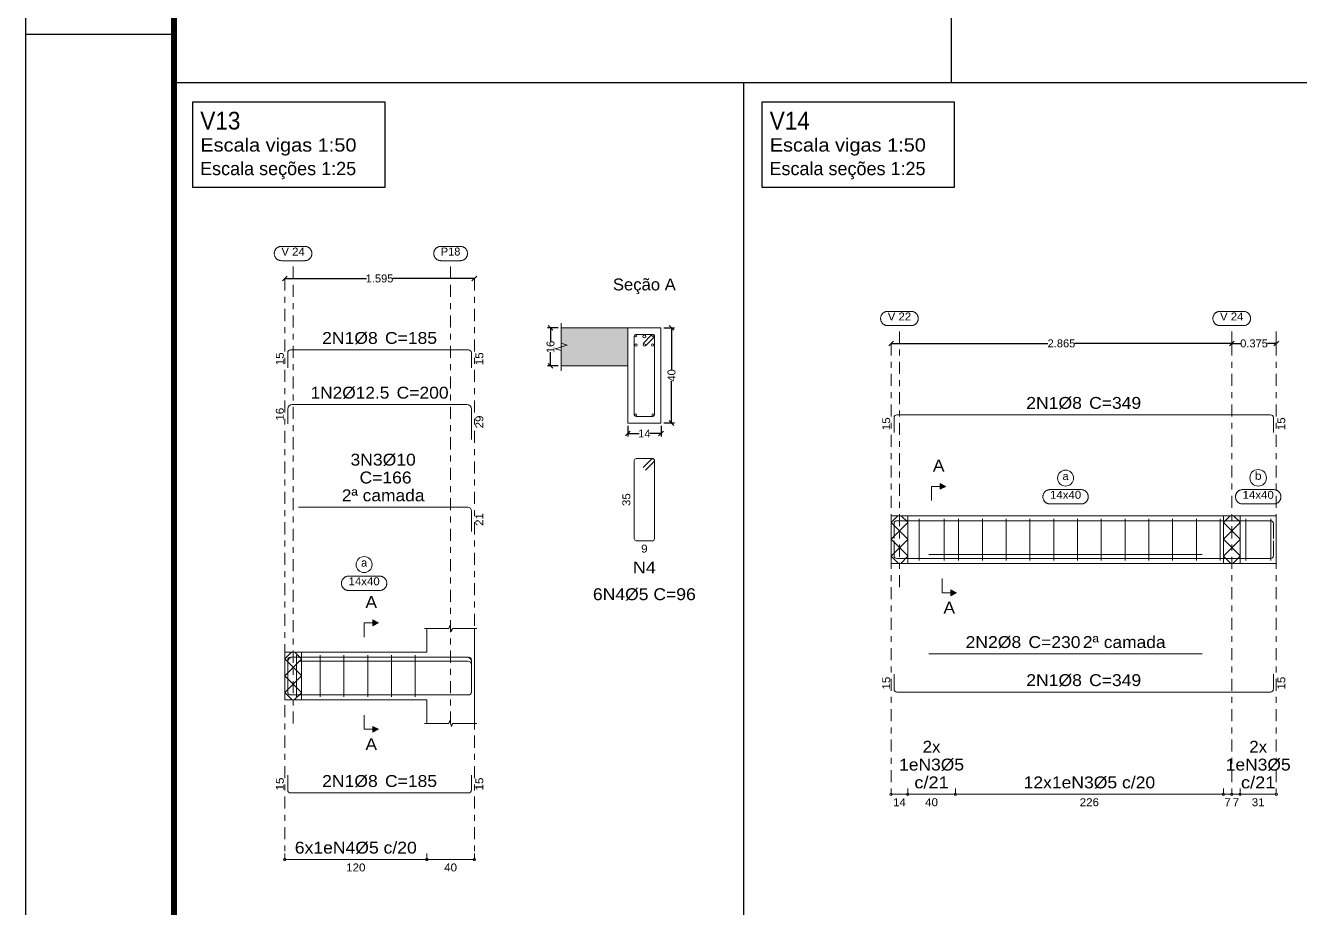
# Model space of a CAD drawing. Header units: centimetres. Extents: x 3194 to 3278, y -951 to -517.
# Drawn here: x 3194.32 to 3215.75, y -686.23 to -671.4 of the extents above; entities that cross this region are included whole.
import ezdxf
from ezdxf.enums import TextEntityAlignment as Align

# ---------------------------------------------------------------- set-up
doc = ezdxf.new("R2010")
doc.units = ezdxf.units.CM
doc.linetypes.add('CYPE_RAYAPUNTO', pattern=[0.4125, 0.2025, -0.105, 0, -0.105])
for name, color, linetype, lineweight in [('ARM_LONGITUDINAL_Ø10', 33, 'Continuous', 9), ('ARM_LONGITUDINAL_Ø12_5', 34, 'Continuous', 9), ('ARM_LONGITUDINAL_Ø8', 32, 'Continuous', 9), ('ARM_TRANSVERSAL_Ø5', 120, 'Continuous', 9), ('ELE_ARM_TRANS_TXT_EST', 7, 'Continuous', 9), ('ELE_CONT_NOS', 7, 'Continuous', 9), ('ELE_CONT_VIG_CONCRETO', 7, 'Continuous', 9), ('ELE_COT_COMPRIMENTO_PROJETADO', 8, 'Continuous', 0), ('ELE_COT_COT_ANCORAGENS', 8, 'Continuous', 0), ('ELE_COT_COT_EST', 8, 'Continuous', 0), ('ELE_COT_COT_LIN_APOIOS', 8, 'CYPE_RAYAPUNTO', 0), ('ELE_COT_TEXTOS_ESTRIBOS', 8, 'Continuous', 0), ('ELE_REF_COT_LIN_AUX_COTA', 8, 'CYPE_RAYAPUNTO', 9), ('ELE_REF_LINHAS_MARCAS_PLANTA', 8, 'Continuous', 9), ('ELE_REF_MARCAS_PLANTA', 8, 'Continuous', 9), ('ELE_REF_REF_ESCALA', 3, 'Continuous', 9), ('ELE_REF_REF_NOME', 8, 'Continuous', 9), ('ELE_REF_REF_REFERENCIA', 8, 'Continuous', 9), ('ELE_REF_TEXTO_REF_NOME', 8, 'Continuous', 9), ('ELE_REF_TEXTO_REF_REFERENCIA', 8, 'Continuous', 9), ('POR_ARM_LONG_ARM_TEXTOS', 7, 'Continuous', 9), ('POR_ARM_LONG_TXT_COMP', 7, 'Continuous', 9), ('POR_ARM_LONG_TXT_IND_LAYER_ARM_LONG', 7, 'Continuous', 9), ('SEC_CONT_LAJES_CORTE', 8, 'Continuous', 9), ('SEC_CONT_VIG_CONCRETO_CORTE', 7, 'Continuous', 9), ('SEC_COTAS_SEC_DIM_VIGA', 8, 'Continuous', 0), ('SEC_COTAS_TEXTOS_DETALHE_ESTRIBOS', 8, 'Continuous', 0), ('SEC_REF_TXT_NOMES', 2, 'Continuous', 9), ('SEC_REF_TXT_POSICOES_ARM_ESTRIBOS', 7, 'Continuous', 9)]:
    doc.layers.add(name, color=color, linetype=linetype, lineweight=lineweight)
doc.layers.add('ARQ-FOLHA', color=7, linetype='Continuous')
doc.layers.add('COTA CYPE', color=31, linetype='Continuous')
doc.styles.add('CYPETXT', font='arial.ttf', dxfattribs={"height": 0.2})
doc.styles.add('CYPETXT_0.2', font='arial.ttf', dxfattribs={"height": 0.133333})
doc.dimstyles.new('cype_oblique', dxfattribs={"dimtxt": 0.18, "dimasz": 0.18, "dimexe": 0.05, "dimexo": 0.05, "dimgap": 0, "dimtad": 0, "dimdec": 4, "dimzin": 0, "dimdsep": 46, "dimtxsty": 'CYPETXT_0.2', "dimblk": 'OBLIQUE', "dimtsz": 0.04, "dimcen": 0.09, "dimadec": 0, "dimazin": 0, "dimtfac": 1, "dimtdec": 4, "dimtofl": 0, "dimtmove": 2, "dimatfit": 3, "dimfxl": 1, "dimtolj": 1, "dimtzin": 0, "dimarcsym": 0})

# ---------------------------------------------------------------- blocks, each defined once
blk = doc.blocks.new('*D1533')
at = {"layer": 'Defpoints', "color": 0, "transparency": 16777216}
for p in [(3204.451, -678.082), (3205.011, -678.082), (3205.011, -678.259)]:
    blk.add_point(p, dxfattribs=at)
at = {"layer": 'SEC_COTAS_SEC_DIM_VIGA', "color": 0, "lineweight": -2, "transparency": 16777216}
for p, q in [((3204.451, -678.132), (3204.451, -678.309)), ((3205.011, -678.132), (3205.011, -678.309)), ((3204.411, -678.299), (3204.491, -678.219)), ((3204.451, -678.259), (3204.642, -678.259)), ((3205.011, -678.259), (3204.82, -678.259)), ((3204.971, -678.299), (3205.051, -678.219))]:
    blk.add_line(p, q, dxfattribs=at)
at = {"layer": 'SEC_COTAS_SEC_DIM_VIGA', "color": 0, "transparency": 16777216, "insert": (3204.731, -678.259), "char_height": 0.1333, "attachment_point": 5, "style": 'CYPETXT_0.2'}
blk.add_mtext('\\A1;14', dxfattribs=at)
blk = doc.blocks.new('_OBLIQUE')
at = {"color": 0, "linetype": 'ByBlock'}
blk.add_line((-0.5, -0.5), (0.5, 0.5), dxfattribs=at)
blk = doc.blocks.new('*D1534')
at = {"layer": 'Defpoints', "color": 0, "transparency": 16777216}
for p in [(3203.153, -676.482), (3203.331, -676.482), (3203.331, -677.122)]:
    blk.add_point(p, dxfattribs=at)
at = {"layer": 'SEC_COTAS_SEC_DIM_VIGA', "color": 0, "lineweight": -2, "transparency": 16777216}
for p, q in [((3203.193, -676.522), (3203.113, -676.442)), ((3203.281, -676.482), (3203.103, -676.482)), ((3203.153, -676.482), (3203.153, -676.713)), ((3203.193, -677.162), (3203.113, -677.082)), ((3203.153, -677.122), (3203.153, -676.891)), ((3203.281, -677.122), (3203.103, -677.122))]:
    blk.add_line(p, q, dxfattribs=at)
at = {"layer": 'SEC_COTAS_SEC_DIM_VIGA', "color": 0, "transparency": 16777216, "insert": (3203.153, -676.802), "char_height": 0.1333, "attachment_point": 5, "rotation": 90, "style": 'CYPETXT_0.2'}
blk.add_mtext('\\A1;16', dxfattribs=at)
blk = doc.blocks.new('*D1535')
at = {"layer": 'Defpoints', "color": 0, "transparency": 16777216}
for p in [(3205.011, -676.482), (3205.188, -676.482), (3205.011, -678.082)]:
    blk.add_point(p, dxfattribs=at)
at = {"layer": 'SEC_COTAS_SEC_DIM_VIGA', "color": 0, "lineweight": -2, "transparency": 16777216}
for p, q in [((3205.228, -676.522), (3205.148, -676.442)), ((3205.061, -676.482), (3205.238, -676.482)), ((3205.188, -676.482), (3205.188, -677.184)), ((3205.188, -678.082), (3205.188, -677.38)), ((3205.061, -678.082), (3205.238, -678.082)), ((3205.228, -678.122), (3205.148, -678.042))]:
    blk.add_line(p, q, dxfattribs=at)
at = {"layer": 'SEC_COTAS_SEC_DIM_VIGA', "color": 0, "transparency": 16777216, "insert": (3205.188, -677.282), "char_height": 0.1333, "attachment_point": 5, "rotation": 90, "style": 'CYPETXT_0.2'}
blk.add_mtext('\\A1;40', dxfattribs=at)
blk = doc.blocks.new('*D1536')
at = {"layer": 'Defpoints', "color": 0, "transparency": 16777216}
for p in [(3198.681, -675.652), (3198.681, -675.652), (3201.871, -675.652)]:
    blk.add_point(p, dxfattribs=at)
at = {"layer": 'ELE_COT_COMPRIMENTO_PROJETADO', "color": 0, "lineweight": -2, "transparency": 16777216}
for p, q in [((3198.641, -675.692), (3198.721, -675.612)), ((3198.681, -675.652), (3200.057, -675.652)), ((3201.871, -675.652), (3200.496, -675.652)), ((3201.831, -675.692), (3201.911, -675.612))]:
    blk.add_line(p, q, dxfattribs=at)
at = {"layer": 'ELE_COT_COMPRIMENTO_PROJETADO', "color": 0, "transparency": 16777216, "insert": (3200.276, -675.652), "char_height": 0.1333, "attachment_point": 5, "style": 'CYPETXT_0.2'}
blk.add_mtext('\\A1;1.595', dxfattribs=at)
blk = doc.blocks.new('*D1540')
at = {"layer": 'Defpoints', "color": 0, "transparency": 16777216}
for p in [(3208.883, -676.744), (3208.883, -676.744), (3214.613, -676.744)]:
    blk.add_point(p, dxfattribs=at)
at = {"layer": 'ELE_COT_COMPRIMENTO_PROJETADO', "color": 0, "lineweight": -2, "transparency": 16777216}
for p, q in [((3208.843, -676.784), (3208.923, -676.704)), ((3208.883, -676.744), (3211.521, -676.744)), ((3214.613, -676.744), (3211.974, -676.744)), ((3214.573, -676.784), (3214.653, -676.704))]:
    blk.add_line(p, q, dxfattribs=at)
at = {"layer": 'ELE_COT_COMPRIMENTO_PROJETADO', "color": 0, "transparency": 16777216, "insert": (3211.748, -676.744), "char_height": 0.1333, "attachment_point": 5, "style": 'CYPETXT_0.2'}
blk.add_mtext('\\A1;2.865', dxfattribs=at)
blk = doc.blocks.new('*D1541')
at = {"layer": 'Defpoints', "color": 0, "transparency": 16777216}
for p in [(3214.613, -676.744), (3214.613, -676.744), (3215.363, -676.744)]:
    blk.add_point(p, dxfattribs=at)
at = {"layer": 'ELE_COT_COMPRIMENTO_PROJETADO', "color": 0, "lineweight": -2, "transparency": 16777216}
for p, q in [((3214.573, -676.784), (3214.653, -676.704)), ((3214.613, -676.744), (3214.762, -676.744)), ((3215.363, -676.744), (3215.213, -676.744)), ((3215.323, -676.784), (3215.403, -676.704))]:
    blk.add_line(p, q, dxfattribs=at)
at = {"layer": 'ELE_COT_COMPRIMENTO_PROJETADO', "color": 0, "transparency": 16777216, "insert": (3214.988, -676.744), "char_height": 0.1333, "attachment_point": 5, "style": 'CYPETXT_0.2'}
blk.add_mtext('\\A1;0.375', dxfattribs=at)
blk = doc.blocks.new('FOLHA A1')
at = {"layer": 'ARQ-FOLHA'}
for p, q in [((0, 0), (0, -594)), ((0, -297), (25, -297))]:
    blk.add_line(p, q, dxfattribs=at)
at = {"layer": 'ARQ-FOLHA', "const_width": 1}
blk.add_lwpolyline([(25, -10), (25, -584), (831, -584), (831, -10), (25, -10)], dxfattribs=at)

msp = doc.modelspace()

# ---------------------------------------------------------------- hatches: boundary and pattern name
at = {"layer": 'ELE_REF_LINHAS_MARCAS_PLANTA'}
for points in [[(3209.70668, -679.19591), (3209.70668, -679.09991), (3209.80268, -679.14791)], [(3209.88418, -680.88991), (3209.88418, -680.98591), (3209.98018, -680.93791)], [(3200.16046, -681.49091), (3200.16046, -681.39491), (3200.25646, -681.44291)], [(3200.16046, -683.18491), (3200.16046, -683.28091), (3200.25646, -683.23291)]]:
    msp.add_hatch(color=256, dxfattribs=at).paths.add_polyline_path(points)
at = {"layer": 'SEC_CONT_LAJES_CORTE', "true_color": 0xdad7d3}
msp.add_hatch(color=254, dxfattribs=at).paths.add_polyline_path([(3203.3308, -677.12209), (3204.4508, -677.12209), (3204.4508, -676.48209), (3203.3308, -676.48209)])

# ---------------------------------------------------------------- linework, layer by layer
for p, q in [((3209.89338, -658.55377), (3209.89338, -672.35504)), ((3196.8194, -672.35504), (3259.9194, -672.35504)), ((3206.39655, -672.35504), (3206.39655, -686.52861))]:
    msp.add_line(p, q)
at = {"layer": 'ARM_LONGITUDINAL_Ø10'}
for points in [[(3201.82146, -679.9094), (3201.82146, -679.55857), (3201.81689, -679.53561), (3201.80389, -679.51615), (3201.78442, -679.50314), (3201.76146, -679.49857), (3198.91146, -679.49857)], [(3201.82146, -682.49674), (3201.82146, -682.14591), (3201.81689, -682.12295), (3201.80389, -682.10348), (3201.78442, -682.09048), (3201.76146, -682.08591), (3198.91146, -682.08591)]]:
    msp.add_lwpolyline(points, dxfattribs=at)
for centre in [(3204.5908, -676.77209), (3204.7308, -676.77209), (3204.8708, -676.77209)]:
    msp.add_circle(centre, 0.02, dxfattribs=at)
at = {"layer": 'ARM_LONGITUDINAL_Ø12_5'}
for points in [[(3201.82146, -678.35742), (3201.82146, -677.84709), (3201.81575, -677.81839), (3201.7995, -677.79406), (3201.77516, -677.7778), (3201.74646, -677.77209), (3198.80646, -677.77209), (3198.77776, -677.7778), (3198.75343, -677.79406), (3198.73717, -677.81839), (3198.73146, -677.84709), (3198.73146, -678.09709)], [(3201.82146, -682.60524), (3201.82146, -682.09491), (3201.81575, -682.06621), (3201.7995, -682.04188), (3201.77516, -682.02562), (3201.74646, -682.01991), (3198.80646, -682.01991), (3198.77776, -682.02562), (3198.75343, -682.04188), (3198.73717, -682.06621), (3198.73146, -682.09491), (3198.73146, -682.34491)]]:
    msp.add_lwpolyline(points, dxfattribs=at)
msp.add_circle((3204.7308, -676.62709), 0.025, dxfattribs=at)
at = {"layer": 'ARM_LONGITUDINAL_Ø8'}
for points in [[(3201.82146, -677.15209), (3201.82146, -676.90009), (3201.81781, -676.88172), (3201.8074, -676.86615), (3201.79183, -676.85575), (3201.77346, -676.85209), (3198.77946, -676.85209), (3198.76109, -676.85575), (3198.74552, -676.86615), (3198.73512, -676.88172), (3198.73146, -676.90009), (3198.73146, -677.15209)], [(3215.31268, -678.24425), (3215.31268, -677.99225), (3215.30903, -677.97388), (3215.29862, -677.95831), (3215.28305, -677.9479), (3215.26468, -677.94425), (3208.98068, -677.94425), (3208.96231, -677.9479), (3208.94674, -677.95831), (3208.93634, -677.97388), (3208.93268, -677.99225), (3208.93268, -678.24425)], [(3215.31268, -680.02491), (3215.31268, -679.77291), (3215.30903, -679.75454), (3215.29862, -679.73897), (3215.28305, -679.72856), (3215.26468, -679.72491), (3208.98068, -679.72491), (3208.96231, -679.72856), (3208.94674, -679.73897), (3208.93634, -679.75454), (3208.93268, -679.77291), (3208.93268, -680.02491)], [(3215.31268, -680.06091), (3215.31268, -680.31291), (3215.30903, -680.33128), (3215.29862, -680.34685), (3215.28305, -680.35726), (3215.26468, -680.36091), (3208.98068, -680.36091), (3208.96231, -680.35726), (3208.94674, -680.34685), (3208.93634, -680.33128), (3208.93268, -680.31291), (3208.93268, -680.06091)], [(3209.51768, -680.29491), (3214.11768, -680.29491)], [(3209.51768, -681.96633), (3214.11768, -681.96633)], [(3201.82146, -682.31991), (3201.82146, -682.06791), (3201.81781, -682.04954), (3201.8074, -682.03397), (3201.79183, -682.02356), (3201.77346, -682.01991), (3198.77946, -682.01991), (3198.76109, -682.02356), (3198.74552, -682.03397), (3198.73512, -682.04954), (3198.73146, -682.06791), (3198.73146, -682.31991)], [(3201.82146, -682.35591), (3201.82146, -682.60791), (3201.81781, -682.62628), (3201.8074, -682.64185), (3201.79183, -682.65226), (3201.77346, -682.65591), (3198.77946, -682.65591), (3198.76109, -682.65226), (3198.74552, -682.64185), (3198.73512, -682.62628), (3198.73146, -682.60791), (3198.73146, -682.35591)], [(3215.31268, -682.30633), (3215.31268, -682.55833), (3215.30903, -682.5767), (3215.29862, -682.59227), (3215.28305, -682.60267), (3215.26468, -682.60633), (3208.98068, -682.60633), (3208.96231, -682.60267), (3208.94674, -682.59227), (3208.93634, -682.5767), (3208.93268, -682.55833), (3208.93268, -682.30633)], [(3201.82146, -684.00291), (3201.82146, -684.25491), (3201.81781, -684.27328), (3201.8074, -684.28885), (3201.79183, -684.29926), (3201.77346, -684.30291), (3198.77946, -684.30291), (3198.76109, -684.29926), (3198.74552, -684.28885), (3198.73512, -684.27328), (3198.73146, -684.25491), (3198.73146, -684.00291)]]:
    msp.add_lwpolyline(points, dxfattribs=at)
for centre in [(3204.5868, -676.61809), (3204.8748, -676.61809), (3204.5868, -677.94609), (3204.8748, -677.94609)]:
    msp.add_circle(centre, 0.016, dxfattribs=at)
at = {"layer": 'ARM_TRANSVERSAL_Ø5'}
for p, q in [((3209.35268, -679.69291), (3209.35268, -680.39291)), ((3209.77268, -679.69291), (3209.77268, -680.39291)), ((3210.01768, -679.69291), (3210.01768, -680.39291)), ((3210.41768, -679.69291), (3210.41768, -680.39291)), ((3210.81768, -679.69291), (3210.81768, -680.39291)), ((3211.21768, -679.69291), (3211.21768, -680.39291)), ((3211.61768, -679.69291), (3211.61768, -680.39291)), ((3212.01768, -679.69291), (3212.01768, -680.39291)), ((3212.41768, -679.69291), (3212.41768, -680.39291)), ((3212.81768, -679.69291), (3212.81768, -680.39291)), ((3213.21768, -679.69291), (3213.21768, -680.39291)), ((3213.61768, -679.69291), (3213.61768, -680.39291)), ((3214.01768, -679.69291), (3214.01768, -680.39291)), ((3214.41768, -679.69291), (3214.41768, -680.39291)), ((3214.84768, -679.69291), (3214.84768, -680.39291)), ((3215.26768, -679.69291), (3215.26768, -680.39291)), ((3198.87646, -681.98791), (3198.87646, -682.68791)), ((3199.27646, -681.98791), (3199.27646, -682.68791)), ((3199.67646, -681.98791), (3199.67646, -682.68791)), ((3200.07646, -681.98791), (3200.07646, -682.68791)), ((3200.47646, -681.98791), (3200.47646, -682.68791)), ((3200.87646, -681.98791), (3200.87646, -682.68791))]:
    msp.add_line(p, q, dxfattribs=at)
for points in [[(3204.75059, -676.78473), (3204.89201, -676.64331), (3204.89574, -676.63876), (3204.89851, -676.63357), (3204.90022, -676.62794), (3204.9008, -676.62209), (3204.90022, -676.61624), (3204.89851, -676.61061), (3204.89574, -676.60543), (3204.89201, -676.60088), (3204.88746, -676.59715), (3204.88228, -676.59438), (3204.87665, -676.59267), (3204.8708, -676.59209), (3204.5908, -676.59209), (3204.57931, -676.59438), (3204.56958, -676.60088), (3204.56308, -676.61061), (3204.5608, -676.62209), (3204.5608, -677.94209), (3204.56308, -677.95357), (3204.56958, -677.96331), (3204.57931, -677.96981), (3204.5908, -677.97209), (3204.8708, -677.97209), (3204.88228, -677.96981), (3204.89201, -677.96331), (3204.89851, -677.95357), (3204.9008, -677.94209), (3204.9008, -676.62209), (3204.90022, -676.61624), (3204.89851, -676.61061), (3204.89574, -676.60543), (3204.89201, -676.60088), (3204.88746, -676.59715), (3204.88228, -676.59438), (3204.87665, -676.59267), (3204.8708, -676.59209), (3204.8661, -676.59246), (3204.86152, -676.59356), (3204.85718, -676.59536), (3204.85316, -676.59782), (3204.84958, -676.60088), (3204.70816, -676.7423)], [(3204.75059, -678.87406), (3204.89201, -678.73264), (3204.89574, -678.72809), (3204.89851, -678.72291), (3204.90022, -678.71728), (3204.9008, -678.71143), (3204.90022, -678.70557), (3204.89851, -678.69995), (3204.89574, -678.69476), (3204.89201, -678.69021), (3204.88746, -678.68648), (3204.88228, -678.68371), (3204.87665, -678.682), (3204.8708, -678.68143), (3204.5908, -678.68143), (3204.57931, -678.68371), (3204.56958, -678.69021), (3204.56308, -678.69995), (3204.5608, -678.71143), (3204.5608, -680.03143), (3204.56308, -680.04291), (3204.56958, -680.05264), (3204.57931, -680.05914), (3204.5908, -680.06143), (3204.8708, -680.06143), (3204.88228, -680.05914), (3204.89201, -680.05264), (3204.89851, -680.04291), (3204.9008, -680.03143), (3204.9008, -678.71143), (3204.90022, -678.70557), (3204.89851, -678.69995), (3204.89574, -678.69476), (3204.89201, -678.69021), (3204.88746, -678.68648), (3204.88228, -678.68371), (3204.87665, -678.682), (3204.8708, -678.68143), (3204.8661, -678.68179), (3204.86152, -678.68289), (3204.85718, -678.6847), (3204.85316, -678.68716), (3204.84958, -678.69021), (3204.70816, -678.83163)]]:
    msp.add_lwpolyline(points, dxfattribs=at)
at = {"layer": 'COTA CYPE'}
for points in [[(3197.13585, -672.67949), (3200.36225, -672.67949), (3200.36225, -674.12297), (3197.13585, -674.12297)], [(3206.71498, -672.67949), (3209.94139, -672.67949), (3209.94139, -674.12297), (3206.71498, -674.12297)]]:
    msp.add_lwpolyline(points, close=True, dxfattribs=at)
at = {"layer": 'ELE_CONT_NOS'}
for p, q in [((3208.88268, -679.64291), (3208.88268, -680.44291)), ((3214.47268, -679.64291), (3214.47268, -679.64291)), ((3214.75268, -679.64291), (3214.75268, -679.64291)), ((3214.47268, -680.44291), (3214.47268, -680.44291)), ((3214.75268, -680.44291), (3214.75268, -680.44291)), ((3201.07146, -681.93791), (3201.07146, -681.53791)), ((3201.87146, -681.93791), (3201.87146, -681.53791)), ((3198.68146, -681.93791), (3198.68146, -682.73791)), ((3201.07146, -682.73791), (3201.07146, -683.13791)), ((3201.87146, -682.73791), (3201.87146, -683.13791))]:
    msp.add_line(p, q, dxfattribs=at)
at = {"layer": 'ELE_CONT_NOS', "lineweight": 0}
for p, q in [((3208.88268, -679.75468), (3208.99446, -679.64291)), ((3209.16268, -679.75184), (3209.05375, -679.64291)), ((3214.47268, -679.75468), (3214.58446, -679.64291)), ((3214.75268, -679.75184), (3214.64375, -679.64291)), ((3209.16268, -680.03468), (3208.88268, -679.75468)), ((3208.88268, -680.03753), (3209.16268, -679.75753)), ((3214.75268, -680.03468), (3214.47268, -679.75468)), ((3214.47268, -680.03753), (3214.75268, -679.75753)), ((3209.16268, -680.31753), (3208.88268, -680.03753)), ((3208.88268, -680.32037), (3209.16268, -680.04037)), ((3214.75268, -680.31753), (3214.47268, -680.03753)), ((3214.47268, -680.32037), (3214.75268, -680.04037)), ((3209.00522, -680.44291), (3208.88268, -680.32037)), ((3209.04299, -680.44291), (3209.16268, -680.32321)), ((3214.59522, -680.44291), (3214.47268, -680.32037)), ((3214.63299, -680.44291), (3214.75268, -680.32321)), ((3198.68146, -682.04968), (3198.79324, -681.93791)), ((3198.96146, -682.04684), (3198.85253, -681.93791)), ((3198.96146, -682.32968), (3198.68146, -682.04968)), ((3198.68146, -682.33253), (3198.96146, -682.05253)), ((3198.96146, -682.61253), (3198.68146, -682.33253)), ((3198.68146, -682.61537), (3198.96146, -682.33537)), ((3198.804, -682.73791), (3198.68146, -682.61537)), ((3198.84177, -682.73791), (3198.96146, -682.61821))]:
    msp.add_line(p, q, dxfattribs=at)
at = {"layer": 'ELE_CONT_NOS'}
for points in [[(3208.88268, -679.64291), (3209.16268, -679.64291)], [(3214.47268, -679.64291), (3214.75268, -679.64291)], [(3208.88268, -680.44291), (3209.16268, -680.44291)], [(3214.47268, -680.44291), (3214.75268, -680.44291)], [(3201.03146, -681.53791), (3201.44146, -681.53791), (3201.45646, -681.48791), (3201.48646, -681.58791), (3201.50146, -681.53791), (3201.91146, -681.53791)], [(3198.68146, -681.93791), (3198.96146, -681.93791)], [(3201.87146, -681.93791), (3201.87146, -682.73791)], [(3198.68146, -682.73791), (3198.96146, -682.73791)], [(3201.03146, -683.13791), (3201.44146, -683.13791), (3201.45646, -683.08791), (3201.48646, -683.18791), (3201.50146, -683.13791), (3201.91146, -683.13791)]]:
    msp.add_lwpolyline(points, dxfattribs=at)
at = {"layer": 'ELE_CONT_NOS', "lineweight": 0}
for points in [[(3208.88268, -679.64291), (3208.88268, -680.44291), (3209.16268, -680.44291), (3209.16268, -679.64291), (3208.88268, -679.64291)], [(3214.47268, -679.64291), (3214.47268, -680.44291), (3214.75268, -680.44291), (3214.75268, -679.64291), (3214.47268, -679.64291)], [(3198.68146, -681.93791), (3198.68146, -682.73791), (3198.96146, -682.73791), (3198.96146, -681.93791), (3198.68146, -681.93791)]]:
    msp.add_lwpolyline(points, close=True, dxfattribs=at)
at = {"layer": 'ELE_CONT_VIG_CONCRETO'}
for p, q in [((3209.16268, -679.64291), (3214.47268, -679.64291)), ((3214.75268, -679.64291), (3215.36268, -679.64291)), ((3209.16268, -680.44291), (3214.47268, -680.44291)), ((3198.96146, -681.93791), (3201.07146, -681.93791)), ((3198.96146, -682.73791), (3201.07146, -682.73791))]:
    msp.add_line(p, q, dxfattribs=at)
msp.add_lwpolyline([(3214.75268, -680.44291), (3215.36268, -680.44291), (3215.36268, -679.64291)], dxfattribs=at)
at = {"layer": 'ELE_COT_COT_EST'}
for p, q in [((3208.88268, -684.32633), (3208.88268, -684.22633)), ((3209.16268, -684.32633), (3209.16268, -684.22633)), ((3209.96268, -684.32633), (3209.96268, -684.22633)), ((3214.47268, -684.32633), (3214.47268, -684.22633)), ((3214.61268, -684.32633), (3214.61268, -684.22633)), ((3214.75268, -684.32633), (3214.75268, -684.22633)), ((3198.68146, -685.42291), (3198.68146, -685.32291)), ((3201.07146, -685.42291), (3201.07146, -685.32291))]:
    msp.add_line(p, q, dxfattribs=at)
for points in [[(3208.88268, -684.32633), (3209.16268, -684.32633), (3209.16268, -684.22633)], [(3209.16268, -684.32633), (3209.96268, -684.32633), (3209.96268, -684.22633)], [(3209.96268, -684.32633), (3214.47268, -684.32633), (3214.47268, -684.22633)], [(3214.47268, -684.32633), (3214.61268, -684.32633), (3214.61268, -684.22633)], [(3214.61268, -684.32633), (3214.75268, -684.32633), (3214.75268, -684.22633)], [(3214.75268, -684.32633), (3215.36268, -684.32633), (3215.36268, -684.22633)], [(3198.68146, -685.42291), (3201.07146, -685.42291), (3201.07146, -685.32291)], [(3201.07146, -685.42291), (3201.87146, -685.42291), (3201.87146, -685.32291)]]:
    msp.add_lwpolyline(points, dxfattribs=at)
for centre in [(3208.88268, -684.32633), (3209.16268, -684.32633), (3209.16268, -684.32633), (3209.96268, -684.32633), (3209.96268, -684.32633), (3214.47268, -684.32633), (3214.47268, -684.32633), (3214.61268, -684.32633), (3214.61268, -684.32633), (3214.75268, -684.32633), (3214.75268, -684.32633), (3215.36268, -684.32633), (3198.68146, -685.42291), (3201.07146, -685.42291), (3201.07146, -685.42291), (3201.87146, -685.42291)]:
    msp.add_circle(centre, 0.02, dxfattribs=at)
at = {"layer": 'ELE_COT_COT_LIN_APOIOS'}
for p, q in [((3198.68146, -675.65209), (3198.68146, -685.42291)), ((3201.87146, -675.65209), (3201.87146, -685.42291)), ((3208.88268, -676.74425), (3208.88268, -684.32633)), ((3214.61268, -676.74425), (3214.61268, -684.32633)), ((3215.36268, -676.74425), (3215.36268, -684.32633))]:
    msp.add_line(p, q, dxfattribs=at)
at = {"layer": 'ELE_REF_COT_LIN_AUX_COTA'}
for p, q in [((3198.82146, -675.65209), (3198.82146, -675.35209)), ((3201.47146, -675.65209), (3201.47146, -675.35209)), ((3198.82146, -683.13791), (3198.82146, -675.65209)), ((3201.47146, -683.13791), (3201.47146, -675.65209)), ((3209.02268, -676.74425), (3209.02268, -676.44425)), ((3214.61268, -676.74425), (3214.61268, -676.44425)), ((3215.36268, -676.74425), (3215.36268, -676.44425)), ((3209.02268, -680.84291), (3209.02268, -676.74425))]:
    msp.add_line(p, q, dxfattribs=at)
at = {"layer": 'ELE_REF_LINHAS_MARCAS_PLANTA'}
for p, q in [((3209.56268, -679.14791), (3209.56268, -679.38791)), ((3209.56268, -679.14791), (3209.70668, -679.14791)), ((3209.74018, -680.93791), (3209.74018, -680.69791)), ((3209.74018, -680.93791), (3209.88418, -680.93791)), ((3200.01646, -681.44291), (3200.01646, -681.68291)), ((3200.01646, -681.44291), (3200.16046, -681.44291)), ((3200.01646, -683.23291), (3200.01646, -682.99291)), ((3200.01646, -683.23291), (3200.16046, -683.23291))]:
    msp.add_line(p, q, dxfattribs=at)
for points in [[(3209.70668, -679.19591), (3209.70668, -679.09991), (3209.80268, -679.14791)], [(3209.88418, -680.88991), (3209.88418, -680.98591), (3209.98018, -680.93791)], [(3200.16046, -681.49091), (3200.16046, -681.39491), (3200.25646, -681.44291)], [(3200.16046, -683.18491), (3200.16046, -683.28091), (3200.25646, -683.23291)]]:
    msp.add_lwpolyline(points, close=True, dxfattribs=at)
at = {"layer": 'ELE_REF_REF_NOME'}
for points in [[(3212.07968, -679.20291), (3212.0877, -679.20318), (3212.09568, -679.20398), (3212.10359, -679.20531), (3212.11139, -679.20717), (3212.11905, -679.20955), (3212.12653, -679.21243), (3212.1338, -679.21581), (3212.14084, -679.21966), (3212.1476, -679.22398), (3212.15405, -679.22873), (3212.16018, -679.23391), (3212.16594, -679.23949), (3212.17132, -679.24543), (3212.17629, -679.25173), (3212.18083, -679.25834), (3212.18492, -679.26524), (3212.18853, -679.2724), (3212.19167, -679.27978), (3212.1943, -679.28736), (3212.19641, -679.29509), (3212.19801, -679.30295), (3212.19908, -679.3109), (3212.19962, -679.3189), (3212.19962, -679.32692), (3212.19908, -679.33492), (3212.19801, -679.34287), (3212.19641, -679.35073), (3212.1943, -679.35846), (3212.19167, -679.36604), (3212.18853, -679.37342), (3212.18492, -679.38058), (3212.18083, -679.38748), (3212.17629, -679.39409), (3212.17132, -679.40038), (3212.16594, -679.40633), (3212.16018, -679.41191), (3212.15405, -679.41709), (3212.1476, -679.42184), (3212.14084, -679.42616), (3212.1338, -679.43001), (3212.12653, -679.43339), (3212.11905, -679.43627), (3212.11139, -679.43865), (3212.10359, -679.4405), (3212.09568, -679.44184), (3212.0877, -679.44264), (3212.07968, -679.44291), (3211.55568, -679.44291), (3211.54767, -679.44264), (3211.53969, -679.44184), (3211.53178, -679.4405), (3211.52398, -679.43865), (3211.51632, -679.43627), (3211.50884, -679.43339), (3211.50156, -679.43001), (3211.49453, -679.42616), (3211.48777, -679.42184), (3211.48131, -679.41709), (3211.47519, -679.41191), (3211.46942, -679.40633), (3211.46405, -679.40038), (3211.45908, -679.39409), (3211.45454, -679.38748), (3211.45045, -679.38058), (3211.44683, -679.37342), (3211.4437, -679.36604), (3211.44107, -679.35846), (3211.43895, -679.35073), (3211.43736, -679.34287), (3211.43629, -679.33492), (3211.43575, -679.32692), (3211.43575, -679.3189), (3211.43629, -679.3109), (3211.43736, -679.30295), (3211.43895, -679.29509), (3211.44107, -679.28736), (3211.4437, -679.27978), (3211.44683, -679.2724), (3211.45045, -679.26524), (3211.45454, -679.25834), (3211.45908, -679.25173), (3211.46405, -679.24543), (3211.46942, -679.23949), (3211.47519, -679.23391), (3211.48131, -679.22873), (3211.48777, -679.22398), (3211.49453, -679.21966), (3211.50156, -679.21581), (3211.50884, -679.21243), (3211.51632, -679.20955), (3211.52398, -679.20717), (3211.53178, -679.20531), (3211.53969, -679.20398), (3211.54767, -679.20318), (3211.55568, -679.20291), (3212.07968, -679.20291)], [(3215.31968, -679.20291), (3215.3277, -679.20318), (3215.33568, -679.20398), (3215.34359, -679.20531), (3215.35139, -679.20717), (3215.35905, -679.20955), (3215.36653, -679.21243), (3215.3738, -679.21581), (3215.38084, -679.21966), (3215.3876, -679.22398), (3215.39405, -679.22873), (3215.40018, -679.23391), (3215.40594, -679.23949), (3215.41132, -679.24543), (3215.41629, -679.25173), (3215.42083, -679.25834), (3215.42492, -679.26524), (3215.42853, -679.2724), (3215.43167, -679.27978), (3215.4343, -679.28736), (3215.43641, -679.29509), (3215.43801, -679.30295), (3215.43908, -679.3109), (3215.43962, -679.3189), (3215.43962, -679.32692), (3215.43908, -679.33492), (3215.43801, -679.34287), (3215.43641, -679.35073), (3215.4343, -679.35846), (3215.43167, -679.36604), (3215.42853, -679.37342), (3215.42492, -679.38058), (3215.42083, -679.38748), (3215.41629, -679.39409), (3215.41132, -679.40038), (3215.40594, -679.40633), (3215.40018, -679.41191), (3215.39405, -679.41709), (3215.3876, -679.42184), (3215.38084, -679.42616), (3215.3738, -679.43001), (3215.36653, -679.43339), (3215.35905, -679.43627), (3215.35139, -679.43865), (3215.34359, -679.4405), (3215.33568, -679.44184), (3215.3277, -679.44264), (3215.31968, -679.44291), (3214.79568, -679.44291), (3214.78767, -679.44264), (3214.77969, -679.44184), (3214.77178, -679.4405), (3214.76398, -679.43865), (3214.75632, -679.43627), (3214.74884, -679.43339), (3214.74156, -679.43001), (3214.73453, -679.42616), (3214.72777, -679.42184), (3214.72131, -679.41709), (3214.71519, -679.41191), (3214.70942, -679.40633), (3214.70405, -679.40038), (3214.69908, -679.39409), (3214.69454, -679.38748), (3214.69045, -679.38058), (3214.68683, -679.37342), (3214.6837, -679.36604), (3214.68107, -679.35846), (3214.67895, -679.35073), (3214.67736, -679.34287), (3214.67629, -679.33492), (3214.67575, -679.32692), (3214.67575, -679.3189), (3214.67629, -679.3109), (3214.67736, -679.30295), (3214.67895, -679.29509), (3214.68107, -679.28736), (3214.6837, -679.27978), (3214.68683, -679.2724), (3214.69045, -679.26524), (3214.69454, -679.25834), (3214.69908, -679.25173), (3214.70405, -679.24543), (3214.70942, -679.23949), (3214.71519, -679.23391), (3214.72131, -679.22873), (3214.72777, -679.22398), (3214.73453, -679.21966), (3214.74156, -679.21581), (3214.74884, -679.21243), (3214.75632, -679.20955), (3214.76398, -679.20717), (3214.77178, -679.20531), (3214.77969, -679.20398), (3214.78767, -679.20318), (3214.79568, -679.20291), (3215.31968, -679.20291)], [(3200.27846, -680.65791), (3200.28648, -680.65818), (3200.29446, -680.65898), (3200.30236, -680.66031), (3200.31017, -680.66217), (3200.31783, -680.66455), (3200.32531, -680.66743), (3200.33258, -680.67081), (3200.33962, -680.67466), (3200.34638, -680.67898), (3200.35283, -680.68373), (3200.35896, -680.68891), (3200.36472, -680.69449), (3200.3701, -680.70043), (3200.37507, -680.70673), (3200.37961, -680.71334), (3200.3837, -680.72024), (3200.38731, -680.7274), (3200.39044, -680.73478), (3200.39307, -680.74236), (3200.39519, -680.75009), (3200.39679, -680.75795), (3200.39786, -680.7659), (3200.3984, -680.7739), (3200.3984, -680.78192), (3200.39786, -680.78992), (3200.39679, -680.79787), (3200.39519, -680.80573), (3200.39307, -680.81346), (3200.39044, -680.82104), (3200.38731, -680.82842), (3200.3837, -680.83558), (3200.37961, -680.84248), (3200.37507, -680.84909), (3200.3701, -680.85538), (3200.36472, -680.86133), (3200.35896, -680.86691), (3200.35283, -680.87209), (3200.34638, -680.87684), (3200.33962, -680.88116), (3200.33258, -680.88501), (3200.32531, -680.88839), (3200.31783, -680.89127), (3200.31017, -680.89365), (3200.30236, -680.8955), (3200.29446, -680.89684), (3200.28648, -680.89764), (3200.27846, -680.89791), (3199.75446, -680.89791), (3199.74645, -680.89764), (3199.73847, -680.89684), (3199.73056, -680.8955), (3199.72276, -680.89365), (3199.7151, -680.89127), (3199.70762, -680.88839), (3199.70034, -680.88501), (3199.69331, -680.88116), (3199.68655, -680.87684), (3199.68009, -680.87209), (3199.67397, -680.86691), (3199.6682, -680.86133), (3199.66282, -680.85538), (3199.65785, -680.84909), (3199.65331, -680.84248), (3199.64923, -680.83558), (3199.64561, -680.82842), (3199.64248, -680.82104), (3199.63985, -680.81346), (3199.63773, -680.80573), (3199.63613, -680.79787), (3199.63506, -680.78992), (3199.63453, -680.78192), (3199.63453, -680.7739), (3199.63506, -680.7659), (3199.63613, -680.75795), (3199.63773, -680.75009), (3199.63985, -680.74236), (3199.64248, -680.73478), (3199.64561, -680.7274), (3199.64923, -680.72024), (3199.65331, -680.71334), (3199.65785, -680.70673), (3199.66282, -680.70043), (3199.6682, -680.69449), (3199.67397, -680.68891), (3199.68009, -680.68373), (3199.68655, -680.67898), (3199.69331, -680.67466), (3199.70034, -680.67081), (3199.70762, -680.66743), (3199.7151, -680.66455), (3199.72276, -680.66217), (3199.73056, -680.66031), (3199.73847, -680.65898), (3199.74645, -680.65818), (3199.75446, -680.65791), (3200.27846, -680.65791)]]:
    msp.add_lwpolyline(points, close=True, dxfattribs=at)
for centre, radius in [((3211.81768, -679.0082), 0.13471), ((3215.05768, -679.00358), 0.13933), ((3200.01646, -680.4632), 0.13471)]:
    msp.add_circle(centre, radius, dxfattribs=at)
at = {"layer": 'ELE_REF_REF_REFERENCIA'}
for points in [[(3199.01846, -675.11209), (3199.02648, -675.11236), (3199.03446, -675.11316), (3199.04236, -675.1145), (3199.05017, -675.11636), (3199.05783, -675.11873), (3199.06531, -675.12161), (3199.07258, -675.12499), (3199.07962, -675.12884), (3199.08638, -675.13316), (3199.09283, -675.13792), (3199.09896, -675.14309), (3199.10472, -675.14867), (3199.1101, -675.15462), (3199.11507, -675.16091), (3199.11961, -675.16752), (3199.1237, -675.17442), (3199.12731, -675.18158), (3199.13044, -675.18896), (3199.13307, -675.19654), (3199.13519, -675.20427), (3199.13679, -675.21213), (3199.13786, -675.22008), (3199.1384, -675.22808), (3199.1384, -675.2361), (3199.13786, -675.2441), (3199.13679, -675.25205), (3199.13519, -675.25991), (3199.13307, -675.26765), (3199.13044, -675.27522), (3199.12731, -675.2826), (3199.1237, -675.28976), (3199.11961, -675.29666), (3199.11507, -675.30327), (3199.1101, -675.30957), (3199.10472, -675.31552), (3199.09896, -675.32109), (3199.09283, -675.32627), (3199.08638, -675.33103), (3199.07962, -675.33534), (3199.07258, -675.33919), (3199.06531, -675.34257), (3199.05783, -675.34545), (3199.05017, -675.34783), (3199.04236, -675.34969), (3199.03446, -675.35102), (3199.02648, -675.35182), (3199.01846, -675.35209), (3198.62446, -675.35209), (3198.61645, -675.35182), (3198.60847, -675.35102), (3198.60056, -675.34969), (3198.59276, -675.34783), (3198.5851, -675.34545), (3198.57762, -675.34257), (3198.57034, -675.33919), (3198.56331, -675.33534), (3198.55655, -675.33103), (3198.55009, -675.32627), (3198.54397, -675.32109), (3198.5382, -675.31552), (3198.53282, -675.30957), (3198.52785, -675.30327), (3198.52331, -675.29666), (3198.51923, -675.28976), (3198.51561, -675.2826), (3198.51248, -675.27522), (3198.50985, -675.26765), (3198.50773, -675.25991), (3198.50613, -675.25205), (3198.50506, -675.2441), (3198.50453, -675.2361), (3198.50453, -675.22808), (3198.50506, -675.22008), (3198.50613, -675.21213), (3198.50773, -675.20427), (3198.50985, -675.19654), (3198.51248, -675.18896), (3198.51561, -675.18158), (3198.51923, -675.17442), (3198.52331, -675.16752), (3198.52785, -675.16091), (3198.53282, -675.15462), (3198.5382, -675.14867), (3198.54397, -675.14309), (3198.55009, -675.13792), (3198.55655, -675.13316), (3198.56331, -675.12884), (3198.57034, -675.12499), (3198.57762, -675.12161), (3198.5851, -675.11873), (3198.59276, -675.11636), (3198.60056, -675.1145), (3198.60847, -675.11316), (3198.61645, -675.11236), (3198.62446, -675.11209), (3199.01846, -675.11209)], [(3201.63546, -675.11209), (3201.64348, -675.11236), (3201.65146, -675.11316), (3201.65936, -675.1145), (3201.66717, -675.11636), (3201.67483, -675.11873), (3201.68231, -675.12161), (3201.68958, -675.12499), (3201.69662, -675.12884), (3201.70338, -675.13316), (3201.70983, -675.13792), (3201.71596, -675.14309), (3201.72172, -675.14867), (3201.7271, -675.15462), (3201.73207, -675.16091), (3201.73661, -675.16752), (3201.7407, -675.17442), (3201.74431, -675.18158), (3201.74744, -675.18896), (3201.75007, -675.19654), (3201.75219, -675.20427), (3201.75379, -675.21213), (3201.75486, -675.22008), (3201.7554, -675.22808), (3201.7554, -675.2361), (3201.75486, -675.2441), (3201.75379, -675.25205), (3201.75219, -675.25991), (3201.75007, -675.26765), (3201.74744, -675.27522), (3201.74431, -675.2826), (3201.7407, -675.28976), (3201.73661, -675.29666), (3201.73207, -675.30327), (3201.7271, -675.30957), (3201.72172, -675.31552), (3201.71596, -675.32109), (3201.70983, -675.32627), (3201.70338, -675.33103), (3201.69662, -675.33534), (3201.68958, -675.33919), (3201.68231, -675.34257), (3201.67483, -675.34545), (3201.66717, -675.34783), (3201.65936, -675.34969), (3201.65146, -675.35102), (3201.64348, -675.35182), (3201.63546, -675.35209), (3201.30746, -675.35209), (3201.29945, -675.35182), (3201.29147, -675.35102), (3201.28356, -675.34969), (3201.27576, -675.34783), (3201.2681, -675.34545), (3201.26062, -675.34257), (3201.25334, -675.33919), (3201.24631, -675.33534), (3201.23955, -675.33103), (3201.23309, -675.32627), (3201.22697, -675.32109), (3201.2212, -675.31552), (3201.21582, -675.30957), (3201.21085, -675.30327), (3201.20631, -675.29666), (3201.20223, -675.28976), (3201.19861, -675.2826), (3201.19548, -675.27522), (3201.19285, -675.26765), (3201.19073, -675.25991), (3201.18913, -675.25205), (3201.18806, -675.2441), (3201.18753, -675.2361), (3201.18753, -675.22808), (3201.18806, -675.22008), (3201.18913, -675.21213), (3201.19073, -675.20427), (3201.19285, -675.19654), (3201.19548, -675.18896), (3201.19861, -675.18158), (3201.20223, -675.17442), (3201.20631, -675.16752), (3201.21085, -675.16091), (3201.21582, -675.15462), (3201.2212, -675.14867), (3201.22697, -675.14309), (3201.23309, -675.13792), (3201.23955, -675.13316), (3201.24631, -675.12884), (3201.25334, -675.12499), (3201.26062, -675.12161), (3201.2681, -675.11873), (3201.27576, -675.11636), (3201.28356, -675.1145), (3201.29147, -675.11316), (3201.29945, -675.11236), (3201.30746, -675.11209), (3201.63546, -675.11209)], [(3209.21968, -676.20425), (3209.2277, -676.20452), (3209.23568, -676.20532), (3209.24359, -676.20666), (3209.25139, -676.20851), (3209.25905, -676.21089), (3209.26653, -676.21377), (3209.2738, -676.21715), (3209.28084, -676.221), (3209.2876, -676.22532), (3209.29405, -676.23008), (3209.30018, -676.23525), (3209.30594, -676.24083), (3209.31132, -676.24678), (3209.31629, -676.25307), (3209.32083, -676.25968), (3209.32492, -676.26658), (3209.32853, -676.27374), (3209.33167, -676.28112), (3209.3343, -676.2887), (3209.33641, -676.29643), (3209.33801, -676.30429), (3209.33908, -676.31224), (3209.33962, -676.32024), (3209.33962, -676.32826), (3209.33908, -676.33626), (3209.33801, -676.34421), (3209.33641, -676.35207), (3209.3343, -676.3598), (3209.33167, -676.36738), (3209.32853, -676.37476), (3209.32492, -676.38192), (3209.32083, -676.38882), (3209.31629, -676.39543), (3209.31132, -676.40173), (3209.30594, -676.40767), (3209.30018, -676.41325), (3209.29405, -676.41843), (3209.2876, -676.42318), (3209.28084, -676.4275), (3209.2738, -676.43135), (3209.26653, -676.43473), (3209.25905, -676.43761), (3209.25139, -676.43999), (3209.24359, -676.44185), (3209.23568, -676.44318), (3209.2277, -676.44398), (3209.21968, -676.44425), (3208.82568, -676.44425), (3208.81767, -676.44398), (3208.80969, -676.44318), (3208.80178, -676.44185), (3208.79398, -676.43999), (3208.78632, -676.43761), (3208.77884, -676.43473), (3208.77156, -676.43135), (3208.76453, -676.4275), (3208.75777, -676.42318), (3208.75131, -676.41843), (3208.74519, -676.41325), (3208.73942, -676.40767), (3208.73405, -676.40173), (3208.72908, -676.39543), (3208.72454, -676.38882), (3208.72045, -676.38192), (3208.71683, -676.37476), (3208.7137, -676.36738), (3208.71107, -676.3598), (3208.70895, -676.35207), (3208.70736, -676.34421), (3208.70629, -676.33626), (3208.70575, -676.32826), (3208.70575, -676.32024), (3208.70629, -676.31224), (3208.70736, -676.30429), (3208.70895, -676.29643), (3208.71107, -676.2887), (3208.7137, -676.28112), (3208.71683, -676.27374), (3208.72045, -676.26658), (3208.72454, -676.25968), (3208.72908, -676.25307), (3208.73405, -676.24678), (3208.73942, -676.24083), (3208.74519, -676.23525), (3208.75131, -676.23008), (3208.75777, -676.22532), (3208.76453, -676.221), (3208.77156, -676.21715), (3208.77884, -676.21377), (3208.78632, -676.21089), (3208.79398, -676.20851), (3208.80178, -676.20666), (3208.80969, -676.20532), (3208.81767, -676.20452), (3208.82568, -676.20425), (3209.21968, -676.20425)], [(3214.80968, -676.20425), (3214.8177, -676.20452), (3214.82568, -676.20532), (3214.83359, -676.20666), (3214.84139, -676.20851), (3214.84905, -676.21089), (3214.85653, -676.21377), (3214.8638, -676.21715), (3214.87084, -676.221), (3214.8776, -676.22532), (3214.88405, -676.23008), (3214.89018, -676.23525), (3214.89594, -676.24083), (3214.90132, -676.24678), (3214.90629, -676.25307), (3214.91083, -676.25968), (3214.91492, -676.26658), (3214.91853, -676.27374), (3214.92167, -676.28112), (3214.9243, -676.2887), (3214.92641, -676.29643), (3214.92801, -676.30429), (3214.92908, -676.31224), (3214.92962, -676.32024), (3214.92962, -676.32826), (3214.92908, -676.33626), (3214.92801, -676.34421), (3214.92641, -676.35207), (3214.9243, -676.3598), (3214.92167, -676.36738), (3214.91853, -676.37476), (3214.91492, -676.38192), (3214.91083, -676.38882), (3214.90629, -676.39543), (3214.90132, -676.40173), (3214.89594, -676.40767), (3214.89018, -676.41325), (3214.88405, -676.41843), (3214.8776, -676.42318), (3214.87084, -676.4275), (3214.8638, -676.43135), (3214.85653, -676.43473), (3214.84905, -676.43761), (3214.84139, -676.43999), (3214.83359, -676.44185), (3214.82568, -676.44318), (3214.8177, -676.44398), (3214.80968, -676.44425), (3214.41568, -676.44425), (3214.40767, -676.44398), (3214.39969, -676.44318), (3214.39178, -676.44185), (3214.38398, -676.43999), (3214.37632, -676.43761), (3214.36884, -676.43473), (3214.36156, -676.43135), (3214.35453, -676.4275), (3214.34777, -676.42318), (3214.34131, -676.41843), (3214.33519, -676.41325), (3214.32942, -676.40767), (3214.32405, -676.40173), (3214.31908, -676.39543), (3214.31454, -676.38882), (3214.31045, -676.38192), (3214.30683, -676.37476), (3214.3037, -676.36738), (3214.30107, -676.3598), (3214.29895, -676.35207), (3214.29736, -676.34421), (3214.29629, -676.33626), (3214.29575, -676.32826), (3214.29575, -676.32024), (3214.29629, -676.31224), (3214.29736, -676.30429), (3214.29895, -676.29643), (3214.30107, -676.2887), (3214.3037, -676.28112), (3214.30683, -676.27374), (3214.31045, -676.26658), (3214.31454, -676.25968), (3214.31908, -676.25307), (3214.32405, -676.24678), (3214.32942, -676.24083), (3214.33519, -676.23525), (3214.34131, -676.23008), (3214.34777, -676.22532), (3214.35453, -676.221), (3214.36156, -676.21715), (3214.36884, -676.21377), (3214.37632, -676.21089), (3214.38398, -676.20851), (3214.39178, -676.20666), (3214.39969, -676.20532), (3214.40767, -676.20452), (3214.41568, -676.20425), (3214.80968, -676.20425)]]:
    msp.add_lwpolyline(points, close=True, dxfattribs=at)
at = {"layer": 'SEC_CONT_LAJES_CORTE'}
for points in [[(3203.3308, -677.20209), (3203.3308, -676.86209), (3203.2308, -676.83209), (3203.4308, -676.77209), (3203.3308, -676.74209), (3203.3308, -676.40209)], [(3203.3308, -677.12209), (3204.4508, -677.12209), (3204.4508, -676.48209), (3203.3308, -676.48209)]]:
    msp.add_lwpolyline(points, dxfattribs=at)
at = {"layer": 'SEC_CONT_LAJES_CORTE', "color": 254, "true_color": 0xdad7d3}
msp.add_lwpolyline([(3203.3308, -677.12209), (3204.4508, -677.12209), (3204.4508, -676.48209), (3203.3308, -676.48209)], close=True, dxfattribs=at)
at = {"layer": 'SEC_CONT_VIG_CONCRETO_CORTE'}
msp.add_lwpolyline([(3205.0108, -676.48209), (3204.4508, -676.48209), (3204.4508, -678.08209), (3205.0108, -678.08209), (3205.0108, -676.48209)], close=True, dxfattribs=at)

# ---------------------------------------------------------------- block references
at = {"layer": 'ARQ-FOLHA', "xscale": 0.1, "yscale": 0.1, "zscale": 0.1}
msp.add_blockref('FOLHA A1', (3194.3194, -641.84247), dxfattribs=at)

# ---------------------------------------------------------------- texts
at = {"layer": 'COTA CYPE', "style": 'CYPETXT', "width": 0.911221}
for s, p, p2 in [('V13', (3197.26125, -673.14626), (3197.93486, -673.14626)), ('V14', (3206.84039, -673.14626), (3207.514, -673.14626))]:
    msp.add_text(s, height=0.297399, dxfattribs=at).set_placement(p, p2, align=Align.FIT)
at = {"layer": 'ELE_ARM_TRANS_TXT_EST', "style": 'CYPETXT'}
for s, width, p, p2 in [('2x', 1.016644, (3209.41268, -683.62633), (3209.71268, -683.62633)), ('2x', 1.016644, (3214.90768, -683.62633), (3215.20768, -683.62633)), ('1eN3%%c5', 1.049339, (3209.01668, -683.92633), (3210.10868, -683.92633)), ('1eN3%%c5', 1.049339, (3214.51168, -683.92633), (3215.60368, -683.92633)), ('c/21', 1.096376, (3209.27318, -684.22633), (3209.85218, -684.22633)), ('12x1eN3%%c5 c/20', 1.055863, (3211.11068, -684.22633), (3213.32468, -684.22633)), ('c/21', 1.096376, (3214.76818, -684.22633), (3215.34718, -684.22633)), ('6x1eN4%%c5 c/20', 1.056929, (3198.85046, -685.32291), (3200.90246, -685.32291))]:
    msp.add_text(s, height=0.2, dxfattribs=dict(at, width=width)).set_placement(p, p2, align=Align.FIT)
at = {"layer": 'ELE_COT_COT_ANCORAGENS', "style": 'CYPETXT', "width": 1.042546}
for s, p, p2 in [('15', (3198.6648, -677.11009), (3198.6648, -676.89409)), ('15', (3202.02146, -677.11009), (3202.02146, -676.89409)), ('16', (3198.6648, -678.04259), (3198.6648, -677.82659)), ('29', (3202.02146, -678.17276), (3202.02146, -677.95676)), ('15', (3208.86602, -678.20225), (3208.86602, -677.98625)), ('15', (3215.51268, -678.20225), (3215.51268, -677.98625)), ('21', (3202.02146, -679.81199), (3202.02146, -679.59599)), ('15', (3208.86602, -682.56433), (3208.86602, -682.34833)), ('15', (3215.51268, -682.56433), (3215.51268, -682.34833)), ('15', (3198.6648, -684.26091), (3198.6648, -684.04491)), ('15', (3202.02146, -684.26091), (3202.02146, -684.04491))]:
    msp.add_text(s, height=0.133333, rotation=90, dxfattribs=at).set_placement(p, p2, align=Align.FIT)
at = {"layer": 'ELE_COT_TEXTOS_ESTRIBOS', "style": 'CYPETXT', "width": 1.042546}
for s, height, p, p2 in [('14', 0.133333, (3208.91468, -684.52633), (3209.13068, -684.52633)), ('40', 0.133333, (3209.45468, -684.52633), (3209.67068, -684.52633)), ('226', 0.133333, (3212.05568, -684.52633), (3212.37968, -684.52633)), ('7', 0.13333, (3214.48868, -684.52633), (3214.59668, -684.52633)), ('7', 0.13333, (3214.62868, -684.52633), (3214.73668, -684.52633)), ('31', 0.133333, (3214.94968, -684.52633), (3215.16568, -684.52633)), ('120', 0.133333, (3199.71446, -685.62291), (3200.03846, -685.62291)), ('40', 0.133333, (3201.36346, -685.62291), (3201.57946, -685.62291))]:
    msp.add_text(s, height=height, dxfattribs=at).set_placement(p, p2, align=Align.FIT)
at = {"layer": 'ELE_REF_MARCAS_PLANTA', "style": 'CYPETXT', "width": 1.044083}
for p, p2 in [((3209.58518, -678.89791), (3209.78018, -678.89791)), ((3200.03896, -681.19291), (3200.23396, -681.19291)), ((3209.76268, -681.28791), (3209.95768, -681.28791)), ((3200.03896, -683.58291), (3200.23396, -683.58291))]:
    msp.add_text('A', height=0.2, dxfattribs=at).set_placement(p, p2, align=Align.FIT)
at = {"layer": 'ELE_REF_REF_ESCALA', "style": 'CYPETXT'}
for s, width, p, p2 in [('Escala vigas 1:50', 1.075389, (3197.26125, -673.51801), (3199.88766, -673.51801)), ('Escala vigas 1:50', 1.075389, (3206.84039, -673.51801), (3209.4668, -673.51801)), ('Escala seções 1:25', 0.971968, (3197.25638, -673.91413), (3199.88279, -673.91413)), ('Escala seções 1:25', 0.971968, (3206.83552, -673.91413), (3209.46193, -673.91413))]:
    msp.add_text(s, height=0.2230494, dxfattribs=dict(at, width=width)).set_placement(p, p2, align=Align.FIT)
at = {"layer": 'ELE_REF_TEXTO_REF_NOME', "style": 'CYPETXT'}
for s, height, width, p, p2 in [('a', 0.13333, 0.984627, (3211.76668, -679.04154), (3211.86868, -679.04154)), ('b', 0.13333, 1.139078, (3214.99868, -679.03691), (3215.11668, -679.03691)), ('14x40', 0.133333, 1.032505, (3211.55568, -679.35624), (3212.07968, -679.35624)), ('14x40', 0.133333, 1.032505, (3214.79568, -679.35624), (3215.31968, -679.35624)), ('a', 0.13333, 0.984627, (3199.96546, -680.49654), (3200.06746, -680.49654)), ('14x40', 0.133333, 1.032505, (3199.75446, -680.81124), (3200.27846, -680.81124))]:
    msp.add_text(s, height=height, dxfattribs=dict(at, width=width)).set_placement(p, p2, align=Align.FIT)
at = {"layer": 'ELE_REF_TEXTO_REF_REFERENCIA', "style": 'CYPETXT'}
for s, width, p, p2 in [('V 24', 1.028253, (3198.62446, -675.26543), (3199.01846, -675.26543)), ('P18', 0.989671, (3201.30746, -675.26543), (3201.63546, -675.26543)), ('V 22', 1.028253, (3208.82568, -676.35758), (3209.21968, -676.35758)), ('V 24', 1.028253, (3214.41568, -676.35758), (3214.80968, -676.35758))]:
    msp.add_text(s, height=0.133333, dxfattribs=dict(at, width=width)).set_placement(p, p2, align=Align.FIT)
at = {"layer": 'POR_ARM_LONG_ARM_TEXTOS', "style": 'CYPETXT'}
for s, width, p, p2 in [('2N1%%c8', 1.057309, (3199.30996, -676.75209), (3200.24596, -676.75209)), ('1N2%%c12.5', 1.041086, (3199.11496, -677.67209), (3200.44096, -677.67209)), ('2N1%%c8', 1.057309, (3211.15618, -677.84425), (3212.09218, -677.84425)), ('3N3%%c10', 1.055105, (3199.78746, -678.79857), (3200.88546, -678.79857)), ('2N2%%c8', 1.057309, (3210.13518, -681.86633), (3211.07118, -681.86633)), ('2N1%%c8', 1.057309, (3211.15618, -682.50633), (3212.09218, -682.50633)), ('2N1%%c8', 1.057309, (3199.30996, -684.20291), (3200.24596, -684.20291))]:
    msp.add_text(s, height=0.2, dxfattribs=dict(at, width=width)).set_placement(p, p2, align=Align.FIT)
at = {"layer": 'POR_ARM_LONG_TXT_COMP', "style": 'CYPETXT', "width": 1.053117}
for s, p, p2 in [(' C=185', (3200.28596, -676.75209), (3201.24296, -676.75209)), (' C=200', (3200.48096, -677.67209), (3201.43796, -677.67209)), (' C=349', (3212.13218, -677.84425), (3213.08918, -677.84425)), (' C=166', (3199.85796, -679.09857), (3200.81496, -679.09857)), (' C=230', (3211.11118, -681.86633), (3212.06818, -681.86633)), (' C=349', (3212.13218, -682.50633), (3213.08918, -682.50633)), (' C=185', (3200.28596, -684.20291), (3201.24296, -684.20291))]:
    msp.add_text(s, height=0.2, dxfattribs=at).set_placement(p, p2, align=Align.FIT)
at = {"layer": 'POR_ARM_LONG_TXT_IND_LAYER_ARM_LONG', "style": 'CYPETXT', "width": 1.046284}
for p, p2 in [((3199.64046, -679.39857), (3201.03246, -679.39857)), ((3212.10818, -681.86633), (3213.50018, -681.86633))]:
    msp.add_text('2ª camada', height=0.2, dxfattribs=at).set_placement(p, p2, align=Align.FIT)
at = {"layer": 'SEC_COTAS_TEXTOS_DETALHE_ESTRIBOS', "style": 'CYPETXT', "width": 1.042546}
msp.add_text('35', height=0.133333, rotation=90, dxfattribs=at).set_placement((3204.49413, -679.47943), (3204.49413, -679.26343), align=Align.FIT)
msp.add_text('9', height=0.13333, dxfattribs=at).set_placement((3204.6768, -680.26143), (3204.7848, -680.26143), align=Align.FIT)
at = {"layer": 'SEC_REF_TXT_NOMES', "style": 'CYPETXT', "width": 1.002256}
msp.add_text('Seção A', height=0.2, dxfattribs=at).set_placement((3204.2013, -675.85209), (3205.2603, -675.85209), align=Align.FIT)
at = {"layer": 'SEC_REF_TXT_POSICOES_ARM_ESTRIBOS', "style": 'CYPETXT'}
for s, width, p, p2 in [('N4', 1.083541, (3204.5373, -680.61143), (3204.9243, -680.61143)), ('6N4%%c5 C=96', 1.056384, (3203.8653, -681.06143), (3205.5963, -681.06143))]:
    msp.add_text(s, height=0.2, dxfattribs=dict(at, width=width)).set_placement(p, p2, align=Align.FIT)

# ---------------------------------------------------------------- dimensions: what is measured, and where the dimension line sits
at = {"layer": 'ELE_COT_COMPRIMENTO_PROJETADO'}
for p1, p2, text, picture, middle in [((3201.87146, -675.65209), (3198.68146, -675.65209), '1.595', '*D1536', (3200.27646, -675.65209)), ((3214.61268, -676.74425), (3208.88268, -676.74425), '2.865', '*D1540', (3211.74768, -676.74425)), ((3215.36268, -676.74425), (3214.61268, -676.74425), '0.375', '*D1541', (3214.98768, -676.74425))]:
    dim = msp.add_aligned_dim(p1=p1, p2=p2, distance=0, text=text, dimstyle='cype_oblique', override={"dimexe": 0, "dimexo": 0}, dxfattribs=at)
    dim.commit()
    dim.dimension.update_dxf_attribs({"geometry": picture, "text_midpoint": middle})
at = {"layer": 'SEC_COTAS_SEC_DIM_VIGA'}
for p1, p2, distance, text, picture, middle in [((3203.3308, -677.12209), (3203.3308, -676.48209), 0.17733, '16', '*D1534', (3203.15346, -676.80209)), ((3205.0108, -678.08209), (3205.0108, -676.48209), -0.17733, '40', '*D1535', (3205.18813, -677.28209)), ((3204.4508, -678.08209), (3205.0108, -678.08209), -0.17733, '14', '*D1533', (3204.7308, -678.25943))]:
    dim = msp.add_aligned_dim(p1=p1, p2=p2, distance=distance, text=text, dimstyle='cype_oblique', dxfattribs=at)
    dim.commit()
    dim.dimension.update_dxf_attribs({"geometry": picture, "text_midpoint": middle})

doc.saveas('drawing.dxf')
